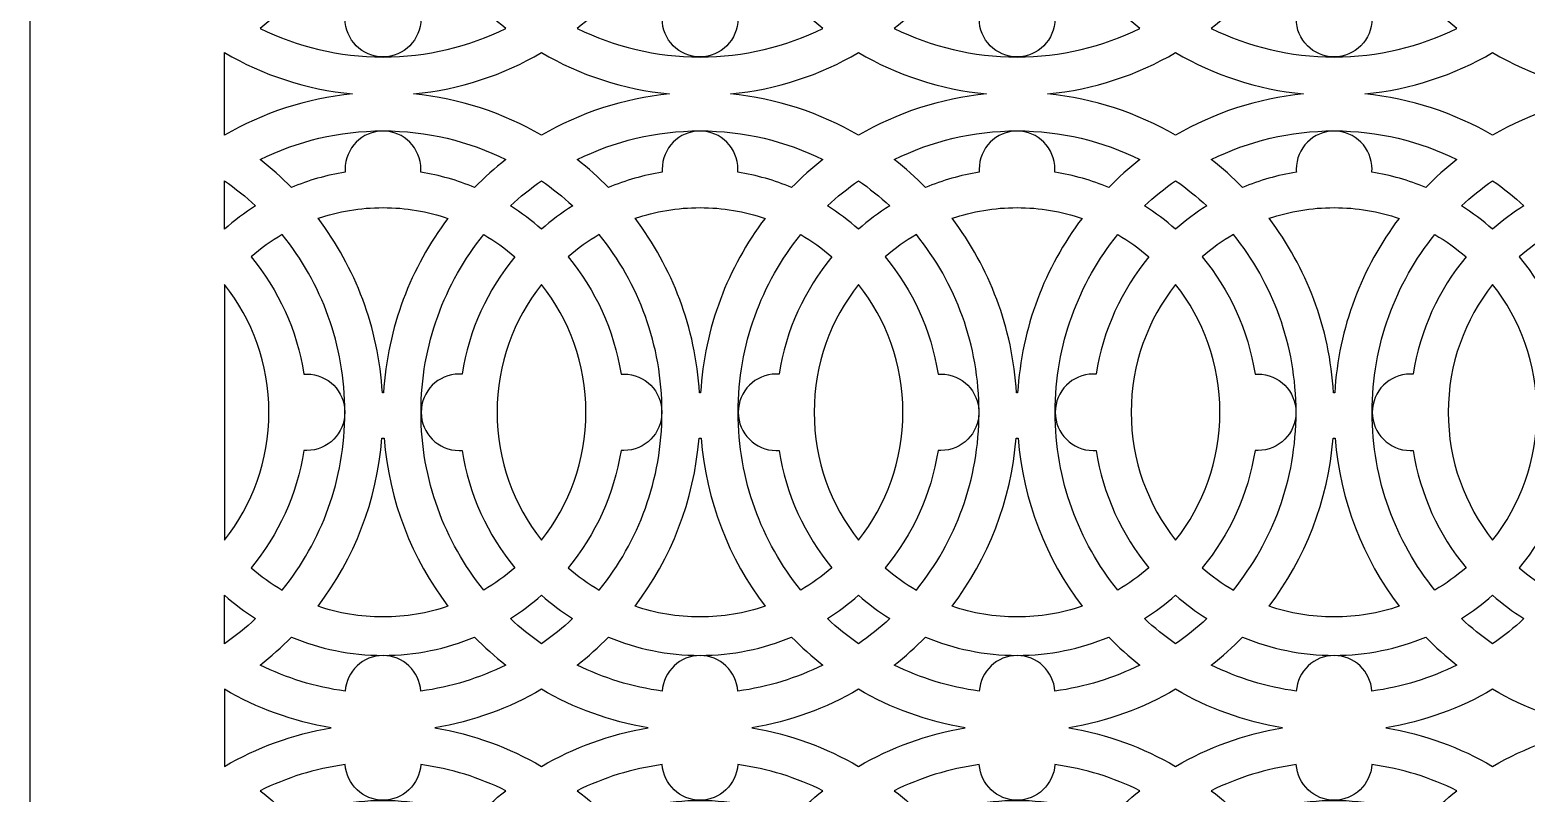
# Model space of a CAD drawing. Header units: millimetres. Extents: x -502 to 498, y -458 to 444.
# Drawn here: x -502.2 to -40.8, y -223 to 12.4 of the extents above; entities that cross this region are included whole.
import ezdxf

# ---------------------------------------------------------------- set-up
doc = ezdxf.new("R2010")
doc.units = ezdxf.units.MM
doc.layers.add('Plan 1', color=7, linetype='Continuous')

msp = doc.modelspace()

# ---------------------------------------------------------------- linework, layer by layer
at = {"layer": 'Plan 1', "color": 17}
for points, knots in [([(-502.22, 443.75), (-502.22, 443.75), (497.78, 443.75), (497.78, 443.75), (497.78, 443.75), (497.78, 443.75), (497.78, -458.47), (497.78, -458.47), (497.78, -458.47), (497.78, -458.47), (-502.22, -458.47), (-502.22, -458.47), (-502.22, -458.47), (-502.22, -458.47), (-502.22, 443.75), (-502.22, 443.75)], [0, 0, 0, 0, 0.2, 0.2, 0.2, 0.2, 0.4, 0.4, 0.4, 0.4, 0.6, 0.6, 0.6, 0.6, 1, 1, 1, 1]), ([(-365.08, 21.48), (-362.06, 18.41), (-358.85, 15.53), (-355.46, 12.87), (-355.46, 12.87), (-366.89, 7.21), (-379.74, 4.02), (-393.33, 4.02), (-393.33, 4.02), (-406.92, 4.02), (-419.78, 7.21), (-431.21, 12.87), (-431.21, 12.87), (-427.82, 15.53), (-424.6, 18.41), (-421.59, 21.48), (-421.59, 21.48), (-416.33, 19.3), (-410.77, 17.7), (-404.98, 16.78), (-404.98, 16.78), (-405.01, 16.48), (-405.02, 16.17), (-405.02, 15.86), (-405.02, 15.86), (-405.02, 9.35), (-399.78, 4.07), (-393.33, 4.07), (-393.33, 4.07), (-386.88, 4.07), (-381.65, 9.35), (-381.65, 15.86), (-381.65, 15.86), (-381.65, 16.17), (-381.66, 16.48), (-381.68, 16.78), (-381.68, 16.78), (-375.9, 17.7), (-370.34, 19.3), (-365.08, 21.48)], [0, 0, 0, 0, 0.090909, 0.090909, 0.090909, 0.090909, 0.181818, 0.181818, 0.181818, 0.181818, 0.272727, 0.272727, 0.272727, 0.272727, 0.363636, 0.363636, 0.363636, 0.363636, 0.454545, 0.454545, 0.454545, 0.454545, 0.545455, 0.545455, 0.545455, 0.545455, 0.636364, 0.636364, 0.636364, 0.636364, 0.727273, 0.727273, 0.727273, 0.727273, 0.818182, 0.818182, 0.818182, 0.818182, 1, 1, 1, 1]), ([(-267.3, 21.48), (-264.28, 18.41), (-261.07, 15.53), (-257.68, 12.87), (-257.68, 12.87), (-269.11, 7.21), (-281.96, 4.02), (-295.55, 4.02), (-295.55, 4.02), (-309.15, 4.02), (-322, 7.21), (-333.43, 12.87), (-333.43, 12.87), (-330.04, 15.53), (-326.83, 18.41), (-323.81, 21.48), (-323.81, 21.48), (-318.55, 19.3), (-312.99, 17.7), (-307.2, 16.78), (-307.2, 16.78), (-307.23, 16.48), (-307.24, 16.17), (-307.24, 15.86), (-307.24, 15.86), (-307.24, 9.35), (-302.01, 4.07), (-295.55, 4.07), (-295.55, 4.07), (-289.1, 4.07), (-283.87, 9.35), (-283.87, 15.86), (-283.87, 15.86), (-283.87, 16.17), (-283.88, 16.48), (-283.9, 16.78), (-283.9, 16.78), (-278.12, 17.7), (-272.56, 19.3), (-267.3, 21.48)], [0, 0, 0, 0, 0.090909, 0.090909, 0.090909, 0.090909, 0.181818, 0.181818, 0.181818, 0.181818, 0.272727, 0.272727, 0.272727, 0.272727, 0.363636, 0.363636, 0.363636, 0.363636, 0.454545, 0.454545, 0.454545, 0.454545, 0.545455, 0.545455, 0.545455, 0.545455, 0.636364, 0.636364, 0.636364, 0.636364, 0.727273, 0.727273, 0.727273, 0.727273, 0.818182, 0.818182, 0.818182, 0.818182, 1, 1, 1, 1]), ([(-169.52, 21.48), (-166.51, 18.41), (-163.29, 15.53), (-159.9, 12.87), (-159.9, 12.87), (-171.33, 7.21), (-184.19, 4.02), (-197.78, 4.02), (-197.78, 4.02), (-211.37, 4.02), (-224.22, 7.21), (-235.65, 12.87), (-235.65, 12.87), (-232.26, 15.53), (-229.05, 18.41), (-226.03, 21.48), (-226.03, 21.48), (-220.77, 19.3), (-215.21, 17.7), (-209.43, 16.78), (-209.43, 16.78), (-209.45, 16.48), (-209.46, 16.17), (-209.46, 15.86), (-209.46, 15.86), (-209.46, 9.35), (-204.23, 4.07), (-197.78, 4.07), (-197.78, 4.07), (-191.32, 4.07), (-186.09, 9.35), (-186.09, 15.86), (-186.09, 15.86), (-186.09, 16.17), (-186.1, 16.48), (-186.13, 16.78), (-186.13, 16.78), (-180.34, 17.7), (-174.78, 19.3), (-169.52, 21.48)], [0, 0, 0, 0, 0.090909, 0.090909, 0.090909, 0.090909, 0.181818, 0.181818, 0.181818, 0.181818, 0.272727, 0.272727, 0.272727, 0.272727, 0.363636, 0.363636, 0.363636, 0.363636, 0.454545, 0.454545, 0.454545, 0.454545, 0.545455, 0.545455, 0.545455, 0.545455, 0.636364, 0.636364, 0.636364, 0.636364, 0.727273, 0.727273, 0.727273, 0.727273, 0.818182, 0.818182, 0.818182, 0.818182, 1, 1, 1, 1]), ([(-71.74, 21.48), (-68.73, 18.41), (-65.52, 15.53), (-62.13, 12.87), (-62.13, 12.87), (-73.56, 7.21), (-86.41, 4.02), (-100, 4.02), (-100, 4.02), (-113.59, 4.02), (-126.44, 7.21), (-137.87, 12.87), (-137.87, 12.87), (-134.48, 15.53), (-131.27, 18.41), (-128.26, 21.48), (-128.26, 21.48), (-123, 19.3), (-117.43, 17.7), (-111.65, 16.78), (-111.65, 16.78), (-111.67, 16.48), (-111.68, 16.17), (-111.68, 15.86), (-111.68, 15.86), (-111.68, 9.35), (-106.45, 4.07), (-100, 4.07), (-100, 4.07), (-93.55, 4.07), (-88.31, 9.35), (-88.31, 15.86), (-88.31, 15.86), (-88.31, 16.17), (-88.33, 16.48), (-88.35, 16.78), (-88.35, 16.78), (-82.56, 17.7), (-77, 19.3), (-71.74, 21.48)], [0, 0, 0, 0, 0.090909, 0.090909, 0.090909, 0.090909, 0.181818, 0.181818, 0.181818, 0.181818, 0.272727, 0.272727, 0.272727, 0.272727, 0.363636, 0.363636, 0.363636, 0.363636, 0.454545, 0.454545, 0.454545, 0.454545, 0.545455, 0.545455, 0.545455, 0.545455, 0.636364, 0.636364, 0.636364, 0.636364, 0.727273, 0.727273, 0.727273, 0.727273, 0.818182, 0.818182, 0.818182, 0.818182, 1, 1, 1, 1]), ([(-442.22, -20.11), (-442.22, -20.11), (-442.22, -20.11), (-442.22, -20.11), (-442.22, -20.11), (-430.41, -13.22), (-417.03, -8.74), (-402.76, -7.36), (-402.76, -7.36), (-417.03, -5.98), (-430.41, -1.51), (-442.22, 5.39), (-442.22, 5.39), (-442.22, 5.39), (-442.22, 5.39), (-442.22, 5.39), (-442.22, 5.39), (-442.22, 5.39), (-442.22, -7.36), (-442.22, -7.36), (-442.22, -7.36), (-442.22, -7.36), (-442.22, -20.11), (-442.22, -20.11)], [0, 0, 0, 0, 0.142857, 0.142857, 0.142857, 0.142857, 0.285714, 0.285714, 0.285714, 0.285714, 0.428571, 0.428571, 0.428571, 0.428571, 0.571429, 0.571429, 0.571429, 0.571429, 0.714286, 0.714286, 0.714286, 0.714286, 1, 1, 1, 1]), ([(-383.9, -7.36), (-369.63, -8.74), (-356.26, -13.22), (-344.44, -20.11), (-344.44, -20.11), (-332.63, -13.22), (-319.25, -8.74), (-304.98, -7.36), (-304.98, -7.36), (-319.25, -5.98), (-332.63, -1.51), (-344.44, 5.39), (-344.44, 5.39), (-356.26, -1.51), (-369.63, -5.98), (-383.9, -7.36)], [0, 0, 0, 0, 0.2, 0.2, 0.2, 0.2, 0.4, 0.4, 0.4, 0.4, 0.6, 0.6, 0.6, 0.6, 1, 1, 1, 1]), ([(-286.13, -7.36), (-271.86, -8.74), (-258.48, -13.22), (-246.67, -20.11), (-246.67, -20.11), (-234.85, -13.22), (-221.48, -8.74), (-207.21, -7.36), (-207.21, -7.36), (-221.48, -5.98), (-234.85, -1.51), (-246.67, 5.39), (-246.67, 5.39), (-258.48, -1.51), (-271.86, -5.98), (-286.13, -7.36)], [0, 0, 0, 0, 0.2, 0.2, 0.2, 0.2, 0.4, 0.4, 0.4, 0.4, 0.6, 0.6, 0.6, 0.6, 1, 1, 1, 1]), ([(-188.35, -7.36), (-174.08, -8.74), (-160.7, -13.22), (-148.89, -20.11), (-148.89, -20.11), (-137.07, -13.22), (-123.7, -8.74), (-109.43, -7.36), (-109.43, -7.36), (-123.7, -5.98), (-137.07, -1.51), (-148.89, 5.39), (-148.89, 5.39), (-160.7, -1.51), (-174.08, -5.98), (-188.35, -7.36)], [0, 0, 0, 0, 0.2, 0.2, 0.2, 0.2, 0.4, 0.4, 0.4, 0.4, 0.6, 0.6, 0.6, 0.6, 1, 1, 1, 1]), ([(-90.57, -7.36), (-76.3, -8.74), (-62.93, -13.22), (-51.11, -20.11), (-51.11, -20.11), (-39.3, -13.22), (-25.92, -8.74), (-11.65, -7.36), (-11.65, -7.36), (-25.92, -5.98), (-39.3, -1.51), (-51.11, 5.39), (-51.11, 5.39), (-62.93, -1.51), (-76.3, -5.98), (-90.57, -7.36)], [0, 0, 0, 0, 0.2, 0.2, 0.2, 0.2, 0.4, 0.4, 0.4, 0.4, 0.6, 0.6, 0.6, 0.6, 1, 1, 1, 1]), ([(-365.08, -36.21), (-362.06, -33.13), (-358.85, -30.25), (-355.46, -27.6), (-355.46, -27.6), (-366.89, -21.93), (-379.74, -18.75), (-393.33, -18.75), (-393.33, -18.75), (-406.92, -18.75), (-419.78, -21.93), (-431.21, -27.6), (-431.21, -27.6), (-427.82, -30.25), (-424.6, -33.13), (-421.59, -36.21), (-421.59, -36.21), (-416.33, -34.02), (-410.77, -32.43), (-404.98, -31.51), (-404.98, -31.51), (-405.01, -31.2), (-405.02, -30.9), (-405.02, -30.59), (-405.02, -30.59), (-405.02, -24.08), (-399.78, -18.8), (-393.33, -18.8), (-393.33, -18.8), (-386.88, -18.8), (-381.65, -24.08), (-381.65, -30.59), (-381.65, -30.59), (-381.65, -30.9), (-381.66, -31.2), (-381.68, -31.51), (-381.68, -31.51), (-375.9, -32.43), (-370.34, -34.02), (-365.08, -36.21)], [0, 0, 0, 0, 0.090909, 0.090909, 0.090909, 0.090909, 0.181818, 0.181818, 0.181818, 0.181818, 0.272727, 0.272727, 0.272727, 0.272727, 0.363636, 0.363636, 0.363636, 0.363636, 0.454545, 0.454545, 0.454545, 0.454545, 0.545455, 0.545455, 0.545455, 0.545455, 0.636364, 0.636364, 0.636364, 0.636364, 0.727273, 0.727273, 0.727273, 0.727273, 0.818182, 0.818182, 0.818182, 0.818182, 1, 1, 1, 1]), ([(-267.3, -36.21), (-264.28, -33.13), (-261.07, -30.25), (-257.68, -27.6), (-257.68, -27.6), (-269.11, -21.93), (-281.96, -18.75), (-295.55, -18.75), (-295.55, -18.75), (-309.15, -18.75), (-322, -21.93), (-333.43, -27.6), (-333.43, -27.6), (-330.04, -30.25), (-326.83, -33.13), (-323.81, -36.21), (-323.81, -36.21), (-318.55, -34.02), (-312.99, -32.43), (-307.2, -31.51), (-307.2, -31.51), (-307.23, -31.2), (-307.24, -30.9), (-307.24, -30.59), (-307.24, -30.59), (-307.24, -24.08), (-302.01, -18.8), (-295.55, -18.8), (-295.55, -18.8), (-289.1, -18.8), (-283.87, -24.08), (-283.87, -30.59), (-283.87, -30.59), (-283.87, -30.9), (-283.88, -31.2), (-283.9, -31.51), (-283.9, -31.51), (-278.12, -32.43), (-272.56, -34.02), (-267.3, -36.21)], [0, 0, 0, 0, 0.090909, 0.090909, 0.090909, 0.090909, 0.181818, 0.181818, 0.181818, 0.181818, 0.272727, 0.272727, 0.272727, 0.272727, 0.363636, 0.363636, 0.363636, 0.363636, 0.454545, 0.454545, 0.454545, 0.454545, 0.545455, 0.545455, 0.545455, 0.545455, 0.636364, 0.636364, 0.636364, 0.636364, 0.727273, 0.727273, 0.727273, 0.727273, 0.818182, 0.818182, 0.818182, 0.818182, 1, 1, 1, 1]), ([(-169.52, -36.21), (-166.51, -33.13), (-163.29, -30.25), (-159.9, -27.6), (-159.9, -27.6), (-171.33, -21.93), (-184.19, -18.75), (-197.78, -18.75), (-197.78, -18.75), (-211.37, -18.75), (-224.22, -21.93), (-235.65, -27.6), (-235.65, -27.6), (-232.26, -30.25), (-229.05, -33.13), (-226.03, -36.21), (-226.03, -36.21), (-220.77, -34.02), (-215.21, -32.43), (-209.43, -31.51), (-209.43, -31.51), (-209.45, -31.2), (-209.46, -30.9), (-209.46, -30.59), (-209.46, -30.59), (-209.46, -24.08), (-204.23, -18.8), (-197.78, -18.8), (-197.78, -18.8), (-191.32, -18.8), (-186.09, -24.08), (-186.09, -30.59), (-186.09, -30.59), (-186.09, -30.9), (-186.1, -31.2), (-186.13, -31.51), (-186.13, -31.51), (-180.34, -32.43), (-174.78, -34.02), (-169.52, -36.21)], [0, 0, 0, 0, 0.090909, 0.090909, 0.090909, 0.090909, 0.181818, 0.181818, 0.181818, 0.181818, 0.272727, 0.272727, 0.272727, 0.272727, 0.363636, 0.363636, 0.363636, 0.363636, 0.454545, 0.454545, 0.454545, 0.454545, 0.545455, 0.545455, 0.545455, 0.545455, 0.636364, 0.636364, 0.636364, 0.636364, 0.727273, 0.727273, 0.727273, 0.727273, 0.818182, 0.818182, 0.818182, 0.818182, 1, 1, 1, 1]), ([(-71.74, -36.21), (-68.73, -33.13), (-65.52, -30.25), (-62.13, -27.6), (-62.13, -27.6), (-73.56, -21.93), (-86.41, -18.75), (-100, -18.75), (-100, -18.75), (-113.59, -18.75), (-126.44, -21.93), (-137.87, -27.6), (-137.87, -27.6), (-134.48, -30.25), (-131.27, -33.13), (-128.26, -36.21), (-128.26, -36.21), (-123, -34.02), (-117.43, -32.43), (-111.65, -31.51), (-111.65, -31.51), (-111.67, -31.2), (-111.68, -30.9), (-111.68, -30.59), (-111.68, -30.59), (-111.68, -24.08), (-106.45, -18.8), (-100, -18.8), (-100, -18.8), (-93.55, -18.8), (-88.31, -24.08), (-88.31, -30.59), (-88.31, -30.59), (-88.31, -30.9), (-88.33, -31.2), (-88.35, -31.51), (-88.35, -31.51), (-82.56, -32.43), (-77, -34.02), (-71.74, -36.21)], [0, 0, 0, 0, 0.090909, 0.090909, 0.090909, 0.090909, 0.181818, 0.181818, 0.181818, 0.181818, 0.272727, 0.272727, 0.272727, 0.272727, 0.363636, 0.363636, 0.363636, 0.363636, 0.454545, 0.454545, 0.454545, 0.454545, 0.545455, 0.545455, 0.545455, 0.545455, 0.636364, 0.636364, 0.636364, 0.636364, 0.727273, 0.727273, 0.727273, 0.727273, 0.818182, 0.818182, 0.818182, 0.818182, 1, 1, 1, 1]), ([(-442.22, -34.13), (-442.22, -34.13), (-442.22, -34.13), (-442.22, -34.13), (-442.22, -34.13), (-442.22, -34.13), (-442.22, -49.11), (-442.22, -49.11), (-442.22, -49.11), (-439.22, -46.46), (-436.01, -44.05), (-432.61, -41.91), (-432.61, -41.91), (-435.62, -39.1), (-438.83, -36.49), (-442.22, -34.13)], [0, 0, 0, 0, 0.2, 0.2, 0.2, 0.2, 0.4, 0.4, 0.4, 0.4, 0.6, 0.6, 0.6, 0.6, 1, 1, 1, 1]), ([(-344.44, -34.13), (-347.83, -36.49), (-351.04, -39.1), (-354.06, -41.91), (-354.06, -41.91), (-350.66, -44.05), (-347.45, -46.46), (-344.44, -49.11), (-344.44, -49.11), (-341.44, -46.46), (-338.23, -44.05), (-334.83, -41.91), (-334.83, -41.91), (-337.84, -39.1), (-341.06, -36.49), (-344.44, -34.13)], [0, 0, 0, 0, 0.2, 0.2, 0.2, 0.2, 0.4, 0.4, 0.4, 0.4, 0.6, 0.6, 0.6, 0.6, 1, 1, 1, 1]), ([(-246.67, -34.13), (-250.05, -36.49), (-253.27, -39.1), (-256.28, -41.91), (-256.28, -41.91), (-252.88, -44.05), (-249.67, -46.46), (-246.67, -49.11), (-246.67, -49.11), (-243.67, -46.46), (-240.45, -44.05), (-237.06, -41.91), (-237.06, -41.91), (-240.07, -39.1), (-243.28, -36.49), (-246.67, -34.13)], [0, 0, 0, 0, 0.2, 0.2, 0.2, 0.2, 0.4, 0.4, 0.4, 0.4, 0.6, 0.6, 0.6, 0.6, 1, 1, 1, 1]), ([(-148.89, -34.13), (-152.28, -36.49), (-155.49, -39.1), (-158.5, -41.91), (-158.5, -41.91), (-155.1, -44.05), (-151.89, -46.46), (-148.89, -49.11), (-148.89, -49.11), (-145.89, -46.46), (-142.67, -44.05), (-139.28, -41.91), (-139.28, -41.91), (-142.29, -39.1), (-145.5, -36.49), (-148.89, -34.13)], [0, 0, 0, 0, 0.2, 0.2, 0.2, 0.2, 0.4, 0.4, 0.4, 0.4, 0.6, 0.6, 0.6, 0.6, 1, 1, 1, 1]), ([(-51.11, -34.13), (-54.5, -36.49), (-57.71, -39.1), (-60.72, -41.91), (-60.72, -41.91), (-57.32, -44.05), (-54.11, -46.46), (-51.11, -49.11), (-51.11, -49.11), (-48.11, -46.46), (-44.9, -44.05), (-41.5, -41.91), (-41.5, -41.91), (-44.51, -39.1), (-47.72, -36.49), (-51.11, -34.13)], [0, 0, 0, 0, 0.2, 0.2, 0.2, 0.2, 0.4, 0.4, 0.4, 0.4, 0.6, 0.6, 0.6, 0.6, 1, 1, 1, 1]), ([(-393.16, -99.6), (-391.96, -79.41), (-384.74, -60.85), (-373.29, -45.74), (-373.29, -45.74), (-379.58, -43.59), (-386.32, -42.43), (-393.33, -42.43), (-393.33, -42.43), (-400.34, -42.43), (-407.08, -43.59), (-413.37, -45.73), (-413.37, -45.73), (-401.92, -60.85), (-394.71, -79.41), (-393.51, -99.6), (-393.51, -99.6), (-393.51, -99.6), (-393.16, -99.6), (-393.16, -99.6)], [0, 0, 0, 0, 0.166667, 0.166667, 0.166667, 0.166667, 0.333333, 0.333333, 0.333333, 0.333333, 0.5, 0.5, 0.5, 0.5, 0.666667, 0.666667, 0.666667, 0.666667, 1, 1, 1, 1]), ([(-295.38, -99.6), (-294.18, -79.41), (-286.96, -60.85), (-275.51, -45.74), (-275.51, -45.74), (-281.81, -43.59), (-288.55, -42.43), (-295.55, -42.43), (-295.55, -42.43), (-302.56, -42.43), (-309.3, -43.59), (-315.6, -45.73), (-315.6, -45.73), (-304.15, -60.85), (-296.93, -79.41), (-295.73, -99.6), (-295.73, -99.6), (-295.73, -99.6), (-295.38, -99.6), (-295.38, -99.6)], [0, 0, 0, 0, 0.166667, 0.166667, 0.166667, 0.166667, 0.333333, 0.333333, 0.333333, 0.333333, 0.5, 0.5, 0.5, 0.5, 0.666667, 0.666667, 0.666667, 0.666667, 1, 1, 1, 1]), ([(-197.6, -99.6), (-196.4, -79.41), (-189.19, -60.85), (-177.74, -45.74), (-177.74, -45.74), (-184.03, -43.59), (-190.77, -42.43), (-197.78, -42.43), (-197.78, -42.43), (-204.79, -42.43), (-211.53, -43.59), (-217.82, -45.73), (-217.82, -45.73), (-206.37, -60.85), (-199.15, -79.41), (-197.95, -99.6), (-197.95, -99.6), (-197.95, -99.6), (-197.6, -99.6), (-197.6, -99.6)], [0, 0, 0, 0, 0.166667, 0.166667, 0.166667, 0.166667, 0.333333, 0.333333, 0.333333, 0.333333, 0.5, 0.5, 0.5, 0.5, 0.666667, 0.666667, 0.666667, 0.666667, 1, 1, 1, 1]), ([(-99.82, -99.6), (-98.63, -79.41), (-91.41, -60.85), (-79.96, -45.74), (-79.96, -45.74), (-86.25, -43.59), (-92.99, -42.43), (-100, -42.43), (-100, -42.43), (-107.01, -42.43), (-113.75, -43.59), (-120.04, -45.73), (-120.04, -45.73), (-108.59, -60.85), (-101.37, -79.41), (-100.18, -99.6), (-100.18, -99.6), (-100.18, -99.6), (-99.82, -99.6), (-99.82, -99.6)], [0, 0, 0, 0, 0.166667, 0.166667, 0.166667, 0.166667, 0.333333, 0.333333, 0.333333, 0.333333, 0.5, 0.5, 0.5, 0.5, 0.666667, 0.666667, 0.666667, 0.666667, 1, 1, 1, 1]), ([(-424.4, -160.39), (-427.82, -158.41), (-431.04, -156.11), (-434.01, -153.54), (-434.01, -153.54), (-425.62, -143.39), (-419.84, -130.97), (-417.71, -117.32), (-417.71, -117.32), (-417.41, -117.35), (-417.11, -117.36), (-416.8, -117.36), (-416.8, -117.36), (-410.35, -117.36), (-405.11, -112.08), (-405.11, -105.57), (-405.11, -105.57), (-405.11, -99.06), (-410.35, -93.78), (-416.8, -93.78), (-416.8, -93.78), (-417.11, -93.78), (-417.41, -93.79), (-417.71, -93.81), (-417.71, -93.81), (-419.84, -80.17), (-425.62, -67.75), (-434.01, -57.59), (-434.01, -57.59), (-431.04, -55.02), (-427.82, -52.73), (-424.4, -50.75), (-424.4, -50.75), (-412.31, -65.69), (-405.07, -84.78), (-405.07, -105.57), (-405.07, -105.57), (-405.07, -126.36), (-412.32, -145.44), (-424.4, -160.39)], [0, 0, 0, 0, 0.090909, 0.090909, 0.090909, 0.090909, 0.181818, 0.181818, 0.181818, 0.181818, 0.272727, 0.272727, 0.272727, 0.272727, 0.363636, 0.363636, 0.363636, 0.363636, 0.454545, 0.454545, 0.454545, 0.454545, 0.545455, 0.545455, 0.545455, 0.545455, 0.636364, 0.636364, 0.636364, 0.636364, 0.727273, 0.727273, 0.727273, 0.727273, 0.818182, 0.818182, 0.818182, 0.818182, 1, 1, 1, 1]), ([(-362.27, -50.75), (-374.35, -65.69), (-381.6, -84.78), (-381.6, -105.57), (-381.6, -105.57), (-381.6, -126.36), (-374.35, -145.44), (-362.27, -160.39), (-362.27, -160.39), (-358.85, -158.41), (-355.63, -156.11), (-352.65, -153.54), (-352.65, -153.54), (-361.04, -143.39), (-366.82, -130.97), (-368.95, -117.32), (-368.95, -117.32), (-369.25, -117.35), (-369.56, -117.36), (-369.87, -117.36), (-369.87, -117.36), (-376.32, -117.36), (-381.55, -112.08), (-381.55, -105.57), (-381.55, -105.57), (-381.55, -99.06), (-376.32, -93.78), (-369.87, -93.78), (-369.87, -93.78), (-369.56, -93.78), (-369.25, -93.79), (-368.95, -93.81), (-368.95, -93.81), (-366.82, -80.17), (-361.04, -67.74), (-352.65, -57.59), (-352.65, -57.59), (-355.63, -55.02), (-358.85, -52.72), (-362.27, -50.75)], [0, 0, 0, 0, 0.090909, 0.090909, 0.090909, 0.090909, 0.181818, 0.181818, 0.181818, 0.181818, 0.272727, 0.272727, 0.272727, 0.272727, 0.363636, 0.363636, 0.363636, 0.363636, 0.454545, 0.454545, 0.454545, 0.454545, 0.545455, 0.545455, 0.545455, 0.545455, 0.636364, 0.636364, 0.636364, 0.636364, 0.727273, 0.727273, 0.727273, 0.727273, 0.818182, 0.818182, 0.818182, 0.818182, 1, 1, 1, 1]), ([(-326.62, -160.39), (-330.04, -158.41), (-333.26, -156.11), (-336.23, -153.54), (-336.23, -153.54), (-327.85, -143.39), (-322.06, -130.97), (-319.93, -117.32), (-319.93, -117.32), (-319.63, -117.35), (-319.33, -117.36), (-319.02, -117.36), (-319.02, -117.36), (-312.57, -117.36), (-307.34, -112.08), (-307.34, -105.57), (-307.34, -105.57), (-307.34, -99.06), (-312.57, -93.78), (-319.02, -93.78), (-319.02, -93.78), (-319.33, -93.78), (-319.63, -93.79), (-319.93, -93.81), (-319.93, -93.81), (-322.06, -80.17), (-327.85, -67.75), (-336.23, -57.59), (-336.23, -57.59), (-333.26, -55.02), (-330.04, -52.73), (-326.62, -50.75), (-326.62, -50.75), (-314.54, -65.69), (-307.29, -84.78), (-307.29, -105.57), (-307.29, -105.57), (-307.29, -126.36), (-314.54, -145.44), (-326.62, -160.39)], [0, 0, 0, 0, 0.090909, 0.090909, 0.090909, 0.090909, 0.181818, 0.181818, 0.181818, 0.181818, 0.272727, 0.272727, 0.272727, 0.272727, 0.363636, 0.363636, 0.363636, 0.363636, 0.454545, 0.454545, 0.454545, 0.454545, 0.545455, 0.545455, 0.545455, 0.545455, 0.636364, 0.636364, 0.636364, 0.636364, 0.727273, 0.727273, 0.727273, 0.727273, 0.818182, 0.818182, 0.818182, 0.818182, 1, 1, 1, 1]), ([(-264.49, -50.75), (-276.57, -65.69), (-283.82, -84.78), (-283.82, -105.57), (-283.82, -105.57), (-283.82, -126.36), (-276.57, -145.44), (-264.49, -160.39), (-264.49, -160.39), (-261.07, -158.41), (-257.85, -156.11), (-254.88, -153.54), (-254.88, -153.54), (-263.26, -143.39), (-269.05, -130.97), (-271.18, -117.32), (-271.18, -117.32), (-271.48, -117.35), (-271.78, -117.36), (-272.09, -117.36), (-272.09, -117.36), (-278.54, -117.36), (-283.77, -112.08), (-283.77, -105.57), (-283.77, -105.57), (-283.77, -99.06), (-278.54, -93.78), (-272.09, -93.78), (-272.09, -93.78), (-271.78, -93.78), (-271.48, -93.79), (-271.18, -93.81), (-271.18, -93.81), (-269.05, -80.17), (-263.27, -67.74), (-254.88, -57.59), (-254.88, -57.59), (-257.85, -55.02), (-261.07, -52.72), (-264.49, -50.75)], [0, 0, 0, 0, 0.090909, 0.090909, 0.090909, 0.090909, 0.181818, 0.181818, 0.181818, 0.181818, 0.272727, 0.272727, 0.272727, 0.272727, 0.363636, 0.363636, 0.363636, 0.363636, 0.454545, 0.454545, 0.454545, 0.454545, 0.545455, 0.545455, 0.545455, 0.545455, 0.636364, 0.636364, 0.636364, 0.636364, 0.727273, 0.727273, 0.727273, 0.727273, 0.818182, 0.818182, 0.818182, 0.818182, 1, 1, 1, 1]), ([(-228.84, -160.39), (-232.26, -158.41), (-235.48, -156.11), (-238.46, -153.54), (-238.46, -153.54), (-230.07, -143.39), (-224.29, -130.97), (-222.16, -117.32), (-222.16, -117.32), (-221.86, -117.35), (-221.55, -117.36), (-221.24, -117.36), (-221.24, -117.36), (-214.79, -117.36), (-209.56, -112.08), (-209.56, -105.57), (-209.56, -105.57), (-209.56, -99.06), (-214.79, -93.78), (-221.24, -93.78), (-221.24, -93.78), (-221.55, -93.78), (-221.86, -93.79), (-222.16, -93.81), (-222.16, -93.81), (-224.29, -80.17), (-230.07, -67.75), (-238.46, -57.59), (-238.46, -57.59), (-235.48, -55.02), (-232.26, -52.73), (-228.84, -50.75), (-228.84, -50.75), (-216.76, -65.69), (-209.51, -84.78), (-209.51, -105.57), (-209.51, -105.57), (-209.51, -126.36), (-216.76, -145.44), (-228.84, -160.39)], [0, 0, 0, 0, 0.090909, 0.090909, 0.090909, 0.090909, 0.181818, 0.181818, 0.181818, 0.181818, 0.272727, 0.272727, 0.272727, 0.272727, 0.363636, 0.363636, 0.363636, 0.363636, 0.454545, 0.454545, 0.454545, 0.454545, 0.545455, 0.545455, 0.545455, 0.545455, 0.636364, 0.636364, 0.636364, 0.636364, 0.727273, 0.727273, 0.727273, 0.727273, 0.818182, 0.818182, 0.818182, 0.818182, 1, 1, 1, 1]), ([(-166.71, -50.75), (-178.8, -65.69), (-186.04, -84.78), (-186.04, -105.57), (-186.04, -105.57), (-186.04, -126.36), (-178.8, -145.44), (-166.71, -160.39), (-166.71, -160.39), (-163.29, -158.41), (-160.08, -156.11), (-157.1, -153.54), (-157.1, -153.54), (-165.49, -143.39), (-171.27, -130.97), (-173.4, -117.32), (-173.4, -117.32), (-173.7, -117.35), (-174, -117.36), (-174.31, -117.36), (-174.31, -117.36), (-180.76, -117.36), (-186, -112.08), (-186, -105.57), (-186, -105.57), (-186, -99.06), (-180.76, -93.78), (-174.31, -93.78), (-174.31, -93.78), (-174, -93.78), (-173.7, -93.79), (-173.4, -93.81), (-173.4, -93.81), (-171.27, -80.17), (-165.49, -67.74), (-157.1, -57.59), (-157.1, -57.59), (-160.08, -55.02), (-163.29, -52.72), (-166.71, -50.75)], [0, 0, 0, 0, 0.090909, 0.090909, 0.090909, 0.090909, 0.181818, 0.181818, 0.181818, 0.181818, 0.272727, 0.272727, 0.272727, 0.272727, 0.363636, 0.363636, 0.363636, 0.363636, 0.454545, 0.454545, 0.454545, 0.454545, 0.545455, 0.545455, 0.545455, 0.545455, 0.636364, 0.636364, 0.636364, 0.636364, 0.727273, 0.727273, 0.727273, 0.727273, 0.818182, 0.818182, 0.818182, 0.818182, 1, 1, 1, 1]), ([(-131.07, -160.39), (-134.49, -158.41), (-137.7, -156.11), (-140.68, -153.54), (-140.68, -153.54), (-132.29, -143.39), (-126.51, -130.97), (-124.38, -117.32), (-124.38, -117.32), (-124.08, -117.35), (-123.77, -117.36), (-123.47, -117.36), (-123.47, -117.36), (-117.01, -117.36), (-111.78, -112.08), (-111.78, -105.57), (-111.78, -105.57), (-111.78, -99.06), (-117.01, -93.78), (-123.47, -93.78), (-123.47, -93.78), (-123.77, -93.78), (-124.08, -93.79), (-124.38, -93.81), (-124.38, -93.81), (-126.51, -80.17), (-132.29, -67.75), (-140.68, -57.59), (-140.68, -57.59), (-137.7, -55.02), (-134.48, -52.73), (-131.06, -50.75), (-131.06, -50.75), (-118.98, -65.69), (-111.73, -84.78), (-111.73, -105.57), (-111.73, -105.57), (-111.73, -126.36), (-118.98, -145.44), (-131.07, -160.39)], [0, 0, 0, 0, 0.090909, 0.090909, 0.090909, 0.090909, 0.181818, 0.181818, 0.181818, 0.181818, 0.272727, 0.272727, 0.272727, 0.272727, 0.363636, 0.363636, 0.363636, 0.363636, 0.454545, 0.454545, 0.454545, 0.454545, 0.545455, 0.545455, 0.545455, 0.545455, 0.636364, 0.636364, 0.636364, 0.636364, 0.727273, 0.727273, 0.727273, 0.727273, 0.818182, 0.818182, 0.818182, 0.818182, 1, 1, 1, 1]), ([(-68.94, -50.75), (-81.02, -65.69), (-88.27, -84.78), (-88.27, -105.57), (-88.27, -105.57), (-88.27, -126.36), (-81.02, -145.44), (-68.93, -160.39), (-68.93, -160.39), (-65.51, -158.41), (-62.3, -156.11), (-59.32, -153.54), (-59.32, -153.54), (-67.71, -143.39), (-73.49, -130.97), (-75.62, -117.32), (-75.62, -117.32), (-75.92, -117.35), (-76.23, -117.36), (-76.53, -117.36), (-76.53, -117.36), (-82.98, -117.36), (-88.22, -112.08), (-88.22, -105.57), (-88.22, -105.57), (-88.22, -99.06), (-82.98, -93.78), (-76.53, -93.78), (-76.53, -93.78), (-76.23, -93.78), (-75.92, -93.79), (-75.62, -93.81), (-75.62, -93.81), (-73.49, -80.17), (-67.71, -67.74), (-59.32, -57.59), (-59.32, -57.59), (-62.3, -55.02), (-65.51, -52.72), (-68.94, -50.75)], [0, 0, 0, 0, 0.090909, 0.090909, 0.090909, 0.090909, 0.181818, 0.181818, 0.181818, 0.181818, 0.272727, 0.272727, 0.272727, 0.272727, 0.363636, 0.363636, 0.363636, 0.363636, 0.454545, 0.454545, 0.454545, 0.454545, 0.545455, 0.545455, 0.545455, 0.545455, 0.636364, 0.636364, 0.636364, 0.636364, 0.727273, 0.727273, 0.727273, 0.727273, 0.818182, 0.818182, 0.818182, 0.818182, 1, 1, 1, 1]), ([(-33.29, -160.39), (-36.71, -158.41), (-39.92, -156.11), (-42.9, -153.54), (-42.9, -153.54), (-34.51, -143.39), (-28.73, -130.97), (-26.6, -117.32), (-26.6, -117.32), (-26.3, -117.35), (-26, -117.36), (-25.69, -117.36), (-25.69, -117.36), (-19.24, -117.36), (-14, -112.08), (-14, -105.57), (-14, -105.57), (-14, -99.06), (-19.24, -93.78), (-25.69, -93.78), (-25.69, -93.78), (-26, -93.78), (-26.3, -93.79), (-26.6, -93.81), (-26.6, -93.81), (-28.73, -80.17), (-34.51, -67.75), (-42.9, -57.59), (-42.9, -57.59), (-39.92, -55.02), (-36.71, -52.73), (-33.29, -50.75), (-33.29, -50.75), (-21.2, -65.69), (-13.95, -84.78), (-13.95, -105.57), (-13.95, -105.57), (-13.95, -126.36), (-21.2, -145.44), (-33.29, -160.39)], [0, 0, 0, 0, 0.090909, 0.090909, 0.090909, 0.090909, 0.181818, 0.181818, 0.181818, 0.181818, 0.272727, 0.272727, 0.272727, 0.272727, 0.363636, 0.363636, 0.363636, 0.363636, 0.454545, 0.454545, 0.454545, 0.454545, 0.545455, 0.545455, 0.545455, 0.545455, 0.636364, 0.636364, 0.636364, 0.636364, 0.727273, 0.727273, 0.727273, 0.727273, 0.818182, 0.818182, 0.818182, 0.818182, 1, 1, 1, 1]), ([(-442.22, -66.16), (-433.66, -76.96), (-428.53, -90.66), (-428.53, -105.57), (-428.53, -105.57), (-428.53, -120.47), (-433.66, -134.17), (-442.22, -144.98), (-442.22, -144.98), (-442.22, -144.98), (-442.22, -66.16), (-442.22, -66.16)], [0, 0, 0, 0, 0.25, 0.25, 0.25, 0.25, 0.5, 0.5, 0.5, 0.5, 1, 1, 1, 1]), ([(-344.44, -144.98), (-353.01, -134.17), (-358.13, -120.47), (-358.13, -105.57), (-358.13, -105.57), (-358.13, -90.66), (-353.01, -76.96), (-344.44, -66.16), (-344.44, -66.16), (-335.88, -76.96), (-330.75, -90.66), (-330.75, -105.57), (-330.75, -105.57), (-330.75, -120.47), (-335.88, -134.17), (-344.44, -144.98)], [0, 0, 0, 0, 0.2, 0.2, 0.2, 0.2, 0.4, 0.4, 0.4, 0.4, 0.6, 0.6, 0.6, 0.6, 1, 1, 1, 1]), ([(-246.67, -144.98), (-255.23, -134.17), (-260.35, -120.47), (-260.35, -105.57), (-260.35, -105.57), (-260.35, -90.66), (-255.23, -76.96), (-246.67, -66.16), (-246.67, -66.16), (-238.1, -76.96), (-232.98, -90.66), (-232.98, -105.57), (-232.98, -105.57), (-232.98, -120.47), (-238.1, -134.17), (-246.67, -144.98)], [0, 0, 0, 0, 0.2, 0.2, 0.2, 0.2, 0.4, 0.4, 0.4, 0.4, 0.6, 0.6, 0.6, 0.6, 1, 1, 1, 1]), ([(-148.89, -144.98), (-157.45, -134.17), (-162.58, -120.47), (-162.58, -105.57), (-162.58, -105.57), (-162.58, -90.66), (-157.45, -76.96), (-148.89, -66.16), (-148.89, -66.16), (-140.32, -76.96), (-135.2, -90.66), (-135.2, -105.57), (-135.2, -105.57), (-135.2, -120.47), (-140.32, -134.17), (-148.89, -144.98)], [0, 0, 0, 0, 0.2, 0.2, 0.2, 0.2, 0.4, 0.4, 0.4, 0.4, 0.6, 0.6, 0.6, 0.6, 1, 1, 1, 1]), ([(-51.11, -144.98), (-59.68, -134.17), (-64.8, -120.47), (-64.8, -105.57), (-64.8, -105.57), (-64.8, -90.66), (-59.68, -76.96), (-51.11, -66.16), (-51.11, -66.16), (-42.55, -76.96), (-37.42, -90.66), (-37.42, -105.57), (-37.42, -105.57), (-37.42, -120.47), (-42.55, -134.17), (-51.11, -144.98)], [0, 0, 0, 0, 0.2, 0.2, 0.2, 0.2, 0.4, 0.4, 0.4, 0.4, 0.6, 0.6, 0.6, 0.6, 1, 1, 1, 1]), ([(-373.29, -165.4), (-384.37, -150.78), (-391.48, -132.94), (-393.02, -113.52), (-393.02, -113.52), (-393.02, -113.52), (-393.65, -113.52), (-393.65, -113.52), (-393.65, -113.52), (-395.18, -132.94), (-402.3, -150.78), (-413.37, -165.4), (-413.37, -165.4), (-407.08, -167.55), (-400.34, -168.71), (-393.33, -168.71), (-393.33, -168.71), (-386.32, -168.71), (-379.58, -167.55), (-373.29, -165.4)], [0, 0, 0, 0, 0.166667, 0.166667, 0.166667, 0.166667, 0.333333, 0.333333, 0.333333, 0.333333, 0.5, 0.5, 0.5, 0.5, 0.666667, 0.666667, 0.666667, 0.666667, 1, 1, 1, 1]), ([(-275.51, -165.4), (-286.59, -150.78), (-293.7, -132.94), (-295.24, -113.52), (-295.24, -113.52), (-295.24, -113.52), (-295.87, -113.52), (-295.87, -113.52), (-295.87, -113.52), (-297.41, -132.94), (-304.52, -150.78), (-315.6, -165.4), (-315.6, -165.4), (-309.3, -167.55), (-302.56, -168.71), (-295.55, -168.71), (-295.55, -168.71), (-288.55, -168.71), (-281.81, -167.55), (-275.51, -165.4)], [0, 0, 0, 0, 0.166667, 0.166667, 0.166667, 0.166667, 0.333333, 0.333333, 0.333333, 0.333333, 0.5, 0.5, 0.5, 0.5, 0.666667, 0.666667, 0.666667, 0.666667, 1, 1, 1, 1]), ([(-177.74, -165.4), (-188.81, -150.78), (-195.93, -132.94), (-197.46, -113.52), (-197.46, -113.52), (-197.46, -113.52), (-198.09, -113.52), (-198.09, -113.52), (-198.09, -113.52), (-199.63, -132.94), (-206.74, -150.78), (-217.82, -165.4), (-217.82, -165.4), (-211.53, -167.55), (-204.79, -168.71), (-197.78, -168.71), (-197.78, -168.71), (-190.77, -168.71), (-184.03, -167.55), (-177.74, -165.4)], [0, 0, 0, 0, 0.166667, 0.166667, 0.166667, 0.166667, 0.333333, 0.333333, 0.333333, 0.333333, 0.5, 0.5, 0.5, 0.5, 0.666667, 0.666667, 0.666667, 0.666667, 1, 1, 1, 1]), ([(-79.96, -165.4), (-91.03, -150.78), (-98.15, -132.94), (-99.68, -113.52), (-99.68, -113.52), (-99.68, -113.52), (-100.31, -113.52), (-100.31, -113.52), (-100.31, -113.52), (-101.85, -132.94), (-108.97, -150.78), (-120.04, -165.4), (-120.04, -165.4), (-113.75, -167.55), (-107.01, -168.71), (-100, -168.71), (-100, -168.71), (-92.99, -168.71), (-86.25, -167.55), (-79.96, -165.4)], [0, 0, 0, 0, 0.166667, 0.166667, 0.166667, 0.166667, 0.333333, 0.333333, 0.333333, 0.333333, 0.5, 0.5, 0.5, 0.5, 0.666667, 0.666667, 0.666667, 0.666667, 1, 1, 1, 1]), ([(-442.22, -177.01), (-438.83, -174.65), (-435.63, -172.04), (-432.62, -169.22), (-432.62, -169.22), (-436.01, -167.08), (-439.22, -164.67), (-442.22, -162.03), (-442.22, -162.03), (-442.22, -162.03), (-442.22, -162.03), (-442.22, -162.03), (-442.22, -162.03), (-442.22, -162.03), (-442.22, -177.01), (-442.22, -177.01)], [0, 0, 0, 0, 0.2, 0.2, 0.2, 0.2, 0.4, 0.4, 0.4, 0.4, 0.6, 0.6, 0.6, 0.6, 1, 1, 1, 1]), ([(-354.05, -169.22), (-351.04, -172.04), (-347.83, -174.65), (-344.44, -177.01), (-344.44, -177.01), (-341.06, -174.65), (-337.85, -172.04), (-334.84, -169.22), (-334.84, -169.22), (-338.23, -167.08), (-341.44, -164.67), (-344.44, -162.03), (-344.44, -162.03), (-347.44, -164.67), (-350.66, -167.08), (-354.05, -169.22)], [0, 0, 0, 0, 0.2, 0.2, 0.2, 0.2, 0.4, 0.4, 0.4, 0.4, 0.6, 0.6, 0.6, 0.6, 1, 1, 1, 1]), ([(-256.27, -169.22), (-253.26, -172.04), (-250.05, -174.64), (-246.67, -177.01), (-246.67, -177.01), (-243.28, -174.65), (-240.07, -172.04), (-237.06, -169.22), (-237.06, -169.22), (-240.46, -167.08), (-243.67, -164.67), (-246.67, -162.03), (-246.67, -162.03), (-249.67, -164.67), (-252.88, -167.08), (-256.27, -169.22)], [0, 0, 0, 0, 0.2, 0.2, 0.2, 0.2, 0.4, 0.4, 0.4, 0.4, 0.6, 0.6, 0.6, 0.6, 1, 1, 1, 1]), ([(-158.5, -169.22), (-155.49, -172.04), (-152.28, -174.65), (-148.89, -177.01), (-148.89, -177.01), (-145.5, -174.65), (-142.29, -172.04), (-139.28, -169.22), (-139.28, -169.22), (-142.68, -167.08), (-145.89, -164.67), (-148.89, -162.03), (-148.89, -162.03), (-151.89, -164.67), (-155.1, -167.08), (-158.5, -169.22)], [0, 0, 0, 0, 0.2, 0.2, 0.2, 0.2, 0.4, 0.4, 0.4, 0.4, 0.6, 0.6, 0.6, 0.6, 1, 1, 1, 1]), ([(-60.72, -169.22), (-57.71, -172.04), (-54.5, -174.64), (-51.11, -177.01), (-51.11, -177.01), (-47.72, -174.65), (-44.51, -172.04), (-41.5, -169.22), (-41.5, -169.22), (-44.9, -167.08), (-48.11, -164.67), (-51.11, -162.03), (-51.11, -162.03), (-54.11, -164.67), (-57.32, -167.08), (-60.72, -169.22)], [0, 0, 0, 0, 0.2, 0.2, 0.2, 0.2, 0.4, 0.4, 0.4, 0.4, 0.6, 0.6, 0.6, 0.6, 1, 1, 1, 1]), ([(-355.46, -183.54), (-358.85, -180.88), (-362.06, -178.01), (-365.07, -174.93), (-365.07, -174.93), (-373.79, -178.55), (-383.33, -180.55), (-393.33, -180.55), (-393.33, -180.55), (-403.34, -180.55), (-412.88, -178.55), (-421.59, -174.93), (-421.59, -174.93), (-424.6, -178.01), (-427.82, -180.88), (-431.2, -183.54), (-431.2, -183.54), (-423.1, -187.55), (-414.28, -190.32), (-404.99, -191.59), (-404.99, -191.59), (-404.58, -185.45), (-399.52, -180.6), (-393.33, -180.6), (-393.33, -180.6), (-387.15, -180.6), (-382.08, -185.45), (-381.67, -191.59), (-381.67, -191.59), (-372.38, -190.32), (-363.57, -187.55), (-355.46, -183.54)], [0, 0, 0, 0, 0.111111, 0.111111, 0.111111, 0.111111, 0.222222, 0.222222, 0.222222, 0.222222, 0.333333, 0.333333, 0.333333, 0.333333, 0.444444, 0.444444, 0.444444, 0.444444, 0.555556, 0.555556, 0.555556, 0.555556, 0.666667, 0.666667, 0.666667, 0.666667, 0.777778, 0.777778, 0.777778, 0.777778, 1, 1, 1, 1]), ([(-257.68, -183.54), (-261.07, -180.88), (-264.28, -178.01), (-267.3, -174.93), (-267.3, -174.93), (-276.01, -178.55), (-285.55, -180.55), (-295.55, -180.55), (-295.55, -180.55), (-305.56, -180.55), (-315.1, -178.55), (-323.81, -174.93), (-323.81, -174.93), (-326.83, -178.01), (-330.04, -180.88), (-333.43, -183.54), (-333.43, -183.54), (-325.32, -187.55), (-316.5, -190.32), (-307.21, -191.59), (-307.21, -191.59), (-306.81, -185.45), (-301.74, -180.6), (-295.55, -180.6), (-295.55, -180.6), (-289.37, -180.6), (-284.3, -185.45), (-283.9, -191.59), (-283.9, -191.59), (-274.61, -190.32), (-265.79, -187.55), (-257.68, -183.54)], [0, 0, 0, 0, 0.111111, 0.111111, 0.111111, 0.111111, 0.222222, 0.222222, 0.222222, 0.222222, 0.333333, 0.333333, 0.333333, 0.333333, 0.444444, 0.444444, 0.444444, 0.444444, 0.555556, 0.555556, 0.555556, 0.555556, 0.666667, 0.666667, 0.666667, 0.666667, 0.777778, 0.777778, 0.777778, 0.777778, 1, 1, 1, 1]), ([(-159.91, -183.54), (-163.29, -180.88), (-166.51, -178.01), (-169.52, -174.93), (-169.52, -174.93), (-178.23, -178.55), (-187.77, -180.55), (-197.78, -180.55), (-197.78, -180.55), (-207.78, -180.55), (-217.32, -178.55), (-226.04, -174.93), (-226.04, -174.93), (-229.05, -178.01), (-232.26, -180.88), (-235.65, -183.54), (-235.65, -183.54), (-227.55, -187.55), (-218.73, -190.32), (-209.44, -191.59), (-209.44, -191.59), (-209.03, -185.45), (-203.96, -180.6), (-197.78, -180.6), (-197.78, -180.6), (-191.59, -180.6), (-186.53, -185.45), (-186.12, -191.59), (-186.12, -191.59), (-176.83, -190.32), (-168.01, -187.55), (-159.91, -183.54)], [0, 0, 0, 0, 0.111111, 0.111111, 0.111111, 0.111111, 0.222222, 0.222222, 0.222222, 0.222222, 0.333333, 0.333333, 0.333333, 0.333333, 0.444444, 0.444444, 0.444444, 0.444444, 0.555556, 0.555556, 0.555556, 0.555556, 0.666667, 0.666667, 0.666667, 0.666667, 0.777778, 0.777778, 0.777778, 0.777778, 1, 1, 1, 1]), ([(-62.13, -183.54), (-65.52, -180.88), (-68.73, -178.01), (-71.74, -174.93), (-71.74, -174.93), (-80.45, -178.55), (-89.99, -180.55), (-100, -180.55), (-100, -180.55), (-110, -180.55), (-119.55, -178.55), (-128.26, -174.93), (-128.26, -174.93), (-131.27, -178.01), (-134.48, -180.88), (-137.87, -183.54), (-137.87, -183.54), (-129.77, -187.55), (-120.95, -190.32), (-111.66, -191.59), (-111.66, -191.59), (-111.25, -185.45), (-106.19, -180.6), (-100, -180.6), (-100, -180.6), (-93.81, -180.6), (-88.75, -185.45), (-88.34, -191.59), (-88.34, -191.59), (-79.05, -190.32), (-70.23, -187.55), (-62.13, -183.54)], [0, 0, 0, 0, 0.111111, 0.111111, 0.111111, 0.111111, 0.222222, 0.222222, 0.222222, 0.222222, 0.333333, 0.333333, 0.333333, 0.333333, 0.444444, 0.444444, 0.444444, 0.444444, 0.555556, 0.555556, 0.555556, 0.555556, 0.666667, 0.666667, 0.666667, 0.666667, 0.777778, 0.777778, 0.777778, 0.777778, 1, 1, 1, 1]), ([(-409.3, -202.92), (-421.12, -204.88), (-432.23, -208.98), (-442.22, -214.81), (-442.22, -214.81), (-442.22, -214.81), (-442.22, -214.81), (-442.22, -214.81), (-442.22, -214.81), (-442.22, -214.81), (-442.22, -202.92), (-442.22, -202.92), (-442.22, -202.92), (-442.22, -202.92), (-442.22, -191.02), (-442.22, -191.02), (-442.22, -191.02), (-442.22, -191.02), (-442.22, -191.02), (-442.22, -191.02), (-442.22, -191.02), (-432.23, -196.86), (-421.12, -200.96), (-409.3, -202.92)], [0, 0, 0, 0, 0.142857, 0.142857, 0.142857, 0.142857, 0.285714, 0.285714, 0.285714, 0.285714, 0.428571, 0.428571, 0.428571, 0.428571, 0.571429, 0.571429, 0.571429, 0.571429, 0.714286, 0.714286, 0.714286, 0.714286, 1, 1, 1, 1]), ([(-311.52, -202.92), (-323.34, -204.88), (-334.45, -208.98), (-344.44, -214.81), (-344.44, -214.81), (-354.44, -208.98), (-365.55, -204.88), (-377.37, -202.92), (-377.37, -202.92), (-365.55, -200.96), (-354.44, -196.86), (-344.44, -191.02), (-344.44, -191.02), (-334.45, -196.86), (-323.34, -200.96), (-311.52, -202.92)], [0, 0, 0, 0, 0.2, 0.2, 0.2, 0.2, 0.4, 0.4, 0.4, 0.4, 0.6, 0.6, 0.6, 0.6, 1, 1, 1, 1]), ([(-213.74, -202.92), (-225.57, -204.88), (-236.67, -208.98), (-246.67, -214.81), (-246.67, -214.81), (-256.66, -208.98), (-267.77, -204.88), (-279.59, -202.92), (-279.59, -202.92), (-267.77, -200.96), (-256.66, -196.86), (-246.67, -191.02), (-246.67, -191.02), (-236.67, -196.86), (-225.57, -200.96), (-213.74, -202.92)], [0, 0, 0, 0, 0.2, 0.2, 0.2, 0.2, 0.4, 0.4, 0.4, 0.4, 0.6, 0.6, 0.6, 0.6, 1, 1, 1, 1]), ([(-115.97, -202.92), (-127.79, -204.88), (-138.9, -208.98), (-148.89, -214.81), (-148.89, -214.81), (-158.88, -208.98), (-169.99, -204.88), (-181.81, -202.92), (-181.81, -202.92), (-169.99, -200.96), (-158.88, -196.86), (-148.89, -191.02), (-148.89, -191.02), (-138.9, -196.86), (-127.79, -200.96), (-115.97, -202.92)], [0, 0, 0, 0, 0.2, 0.2, 0.2, 0.2, 0.4, 0.4, 0.4, 0.4, 0.6, 0.6, 0.6, 0.6, 1, 1, 1, 1]), ([(-18.19, -202.92), (-30.01, -204.88), (-41.12, -208.98), (-51.11, -214.81), (-51.11, -214.81), (-61.1, -208.98), (-72.21, -204.88), (-84.03, -202.92), (-84.03, -202.92), (-72.21, -200.96), (-61.1, -196.86), (-51.11, -191.02), (-51.11, -191.02), (-41.12, -196.86), (-30.01, -200.96), (-18.19, -202.92)], [0, 0, 0, 0, 0.2, 0.2, 0.2, 0.2, 0.4, 0.4, 0.4, 0.4, 0.6, 0.6, 0.6, 0.6, 1, 1, 1, 1]), ([(-355.46, -222.3), (-358.85, -224.96), (-362.06, -227.83), (-365.07, -230.9), (-365.07, -230.9), (-373.79, -227.28), (-383.33, -225.28), (-393.33, -225.28), (-393.33, -225.28), (-403.34, -225.28), (-412.88, -227.28), (-421.59, -230.9), (-421.59, -230.9), (-424.6, -227.83), (-427.82, -224.95), (-431.2, -222.3), (-431.2, -222.3), (-423.1, -218.28), (-414.28, -215.51), (-404.99, -214.24), (-404.99, -214.24), (-404.58, -220.38), (-399.52, -225.24), (-393.33, -225.24), (-393.33, -225.24), (-387.15, -225.24), (-382.08, -220.38), (-381.67, -214.24), (-381.67, -214.24), (-372.38, -215.51), (-363.57, -218.28), (-355.46, -222.3)], [0, 0, 0, 0, 0.111111, 0.111111, 0.111111, 0.111111, 0.222222, 0.222222, 0.222222, 0.222222, 0.333333, 0.333333, 0.333333, 0.333333, 0.444444, 0.444444, 0.444444, 0.444444, 0.555556, 0.555556, 0.555556, 0.555556, 0.666667, 0.666667, 0.666667, 0.666667, 0.777778, 0.777778, 0.777778, 0.777778, 1, 1, 1, 1]), ([(-257.68, -222.3), (-261.07, -224.96), (-264.28, -227.83), (-267.3, -230.9), (-267.3, -230.9), (-276.01, -227.28), (-285.55, -225.28), (-295.55, -225.28), (-295.55, -225.28), (-305.56, -225.28), (-315.1, -227.28), (-323.81, -230.9), (-323.81, -230.9), (-326.83, -227.83), (-330.04, -224.95), (-333.43, -222.3), (-333.43, -222.3), (-325.32, -218.28), (-316.5, -215.51), (-307.21, -214.24), (-307.21, -214.24), (-306.81, -220.38), (-301.74, -225.24), (-295.55, -225.24), (-295.55, -225.24), (-289.37, -225.24), (-284.3, -220.38), (-283.9, -214.24), (-283.9, -214.24), (-274.61, -215.51), (-265.79, -218.28), (-257.68, -222.3)], [0, 0, 0, 0, 0.111111, 0.111111, 0.111111, 0.111111, 0.222222, 0.222222, 0.222222, 0.222222, 0.333333, 0.333333, 0.333333, 0.333333, 0.444444, 0.444444, 0.444444, 0.444444, 0.555556, 0.555556, 0.555556, 0.555556, 0.666667, 0.666667, 0.666667, 0.666667, 0.777778, 0.777778, 0.777778, 0.777778, 1, 1, 1, 1]), ([(-159.91, -222.3), (-163.29, -224.96), (-166.51, -227.83), (-169.52, -230.9), (-169.52, -230.9), (-178.23, -227.28), (-187.77, -225.28), (-197.78, -225.28), (-197.78, -225.28), (-207.78, -225.28), (-217.32, -227.28), (-226.04, -230.9), (-226.04, -230.9), (-229.05, -227.83), (-232.26, -224.95), (-235.65, -222.3), (-235.65, -222.3), (-227.55, -218.28), (-218.73, -215.51), (-209.44, -214.24), (-209.44, -214.24), (-209.03, -220.38), (-203.96, -225.24), (-197.78, -225.24), (-197.78, -225.24), (-191.59, -225.24), (-186.53, -220.38), (-186.12, -214.24), (-186.12, -214.24), (-176.83, -215.51), (-168.01, -218.28), (-159.91, -222.3)], [0, 0, 0, 0, 0.111111, 0.111111, 0.111111, 0.111111, 0.222222, 0.222222, 0.222222, 0.222222, 0.333333, 0.333333, 0.333333, 0.333333, 0.444444, 0.444444, 0.444444, 0.444444, 0.555556, 0.555556, 0.555556, 0.555556, 0.666667, 0.666667, 0.666667, 0.666667, 0.777778, 0.777778, 0.777778, 0.777778, 1, 1, 1, 1]), ([(-62.13, -222.3), (-65.52, -224.96), (-68.73, -227.83), (-71.74, -230.9), (-71.74, -230.9), (-80.45, -227.28), (-89.99, -225.28), (-100, -225.28), (-100, -225.28), (-110, -225.28), (-119.55, -227.28), (-128.26, -230.9), (-128.26, -230.9), (-131.27, -227.83), (-134.48, -224.95), (-137.87, -222.3), (-137.87, -222.3), (-129.77, -218.28), (-120.95, -215.51), (-111.66, -214.24), (-111.66, -214.24), (-111.25, -220.38), (-106.19, -225.24), (-100, -225.24), (-100, -225.24), (-93.81, -225.24), (-88.75, -220.38), (-88.34, -214.24), (-88.34, -214.24), (-79.05, -215.51), (-70.23, -218.28), (-62.13, -222.3)], [0, 0, 0, 0, 0.111111, 0.111111, 0.111111, 0.111111, 0.222222, 0.222222, 0.222222, 0.222222, 0.333333, 0.333333, 0.333333, 0.333333, 0.444444, 0.444444, 0.444444, 0.444444, 0.555556, 0.555556, 0.555556, 0.555556, 0.666667, 0.666667, 0.666667, 0.666667, 0.777778, 0.777778, 0.777778, 0.777778, 1, 1, 1, 1])]:
    msp.add_open_spline(points, degree=3, knots=knots, dxfattribs=at)

doc.saveas('drawing.dxf')
